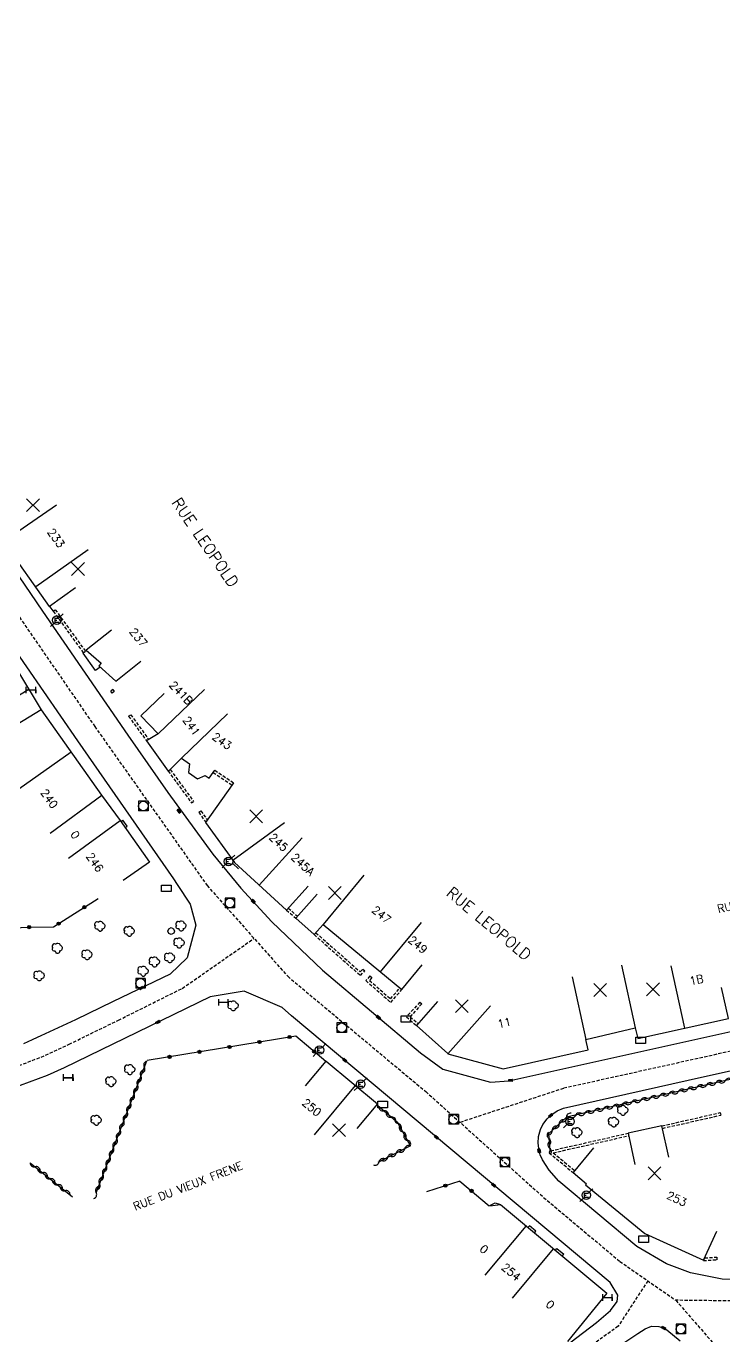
# Model space of a CAD drawing. Header units: millimetres. Extents: x 115000 to 116001, y 121000 to 122001.
# Drawn here: x 115500.3 to 115609.3, y 121172.6 to 121377.3 of the extents above; entities that cross this region are included whole.
import ezdxf
from ezdxf.enums import TextEntityAlignment as Align

# ---------------------------------------------------------------- set-up
doc = ezdxf.new("R2010")
doc.units = ezdxf.units.MM
doc.linetypes.add('DASHED', pattern=[0.75, 0.5, -0.25])
doc.layers.get('0').update_dxf_attribs({"linetype": 'CONTINUOUS'})
for name, color, linetype in [('W0001', 6, 'DASHED'), ('W0008', 7, 'CONTINUOUS'), ('W0100', 7, 'CONTINUOUS'), ('W0112', 1, 'DASHED'), ('W0120', 7, 'CONTINUOUS'), ('W0300', 7, 'CONTINUOUS'), ('W0310', 3, 'CONTINUOUS'), ('W0322', 7, 'CONTINUOUS'), ('W0400', 7, 'CONTINUOUS'), ('W0420', 7, 'CONTINUOUS'), ('W0471', 7, 'CONTINUOUS'), ('W0989', 7, 'CONTINUOUS'), ('W0991', 7, 'CONTINUOUS'), ('W1102', 7, 'CONTINUOUS'), ('W1471', 7, 'CONTINUOUS'), ('W1474', 7, 'CONTINUOUS')]:
    doc.layers.add(name, color=color, linetype=linetype)
doc.styles.get("Standard").update_dxf_attribs({"font": 'romans.shx', "width": 0.85})

# ---------------------------------------------------------------- blocks, each defined once
blk = doc.blocks.new('t310o')
at = {"color": 0, "linetype": 'Continuous'}
for centre, start, end in [((-0.5, 0.38), 216.8699, 323.1304), ((0.5, -0.37), 36.8699, 143.1303)]:
    blk.add_arc(centre, 0.625, start, end, dxfattribs=at)
blk = doc.blocks.new('t322o')
at = {"color": 0, "linetype": 'Continuous'}
for radius in [0.25, 0.15]:
    blk.add_circle((0, 0), radius, dxfattribs=at)
blk = doc.blocks.new('t991o')
at = {"color": 0, "linetype": 'Continuous'}
for p, q in [((-1, 1), (1, -1)), ((-1, -1), (1, 1))]:
    blk.add_line(p, q, dxfattribs=at)
blk = doc.blocks.new('T300')
for p, q in [((-0.8, 0.51), (-0.86, 0.34)), ((-0.86, 0.34), (-0.86, 0.17)), ((-0.86, 0.17), (-0.74, 0.06)), ((-0.69, 0.63), (-0.8, 0.51)), ((-0.8, -0.06), (-0.74, 0.06)), ((-0.74, 0.06), (-0.69, 0.11)), ((-0.57, 0.69), (-0.69, 0.63)), ((-0.46, 0.69), (-0.57, 0.69)), ((-0.29, 0.63), (-0.46, 0.69)), ((-0.29, 0.63), (-0.17, 0.74)), ((-0.23, 0.57), (-0.29, 0.63)), ((-0.17, 0.74), (-0.06, 0.8)), ((-0.06, 0.8), (0.06, 0.8)), ((0.06, 0.8), (0.23, 0.74)), ((0.23, 0.74), (0.34, 0.63)), ((0.34, 0.63), (0.4, 0.51)), ((0.46, 0.46), (0.34, 0.46)), ((0.4, 0.51), (0.4, 0.46)), ((0.57, 0.4), (0.46, 0.46)), ((0.57, 0.4), (0.69, 0.29)), ((0.69, 0.29), (0.74, 0.17)), ((0.74, 0.06), (0.69, -0.17)), ((0.74, 0.17), (0.74, 0.06)), ((-0.8, -0.17), (-0.8, -0.06)), ((-0.8, -0.23), (-0.8, -0.17)), ((-0.74, -0.34), (-0.8, -0.23)), ((-0.69, -0.4), (-0.74, -0.34)), ((-0.51, -0.46), (-0.69, -0.4)), ((-0.4, -0.46), (-0.51, -0.46)), ((-0.4, -0.46), (-0.34, -0.46)), ((-0.34, -0.46), (-0.34, -0.4)), ((-0.34, -0.51), (-0.34, -0.46)), ((-0.29, -0.63), (-0.34, -0.51)), ((-0.17, -0.74), (-0.29, -0.63)), ((-0.06, -0.8), (-0.17, -0.74)), ((0.06, -0.8), (-0.06, -0.8)), ((0.17, -0.74), (0.06, -0.8)), ((0.23, -0.69), (0.17, -0.74)), ((0.29, -0.46), (0.23, -0.46)), ((0.29, -0.63), (0.23, -0.69)), ((0.46, -0.4), (0.29, -0.46)), ((0.34, -0.51), (0.29, -0.63)), ((0.34, -0.51), (0.34, -0.46)), ((0.57, -0.34), (0.46, -0.4)), ((0.63, -0.29), (0.57, -0.34)), ((0.69, -0.17), (0.63, -0.29))]:
    blk.add_line(p, q)
blk = doc.blocks.new('T471')
for p, q in [((-0.333334, 0.333334), (-0.333334, -0.333334)), ((-0.333334, 0.333334), (0.333334, 0.333334)), ((-0.333334, 0), (0, 0)), ((0.500001, 0.500001), (1.000002, 1.000002)), ((-0.500001, -0.500001), (-1.000002, -1.000002)), ((-0.333334, -0.333334), (0.333334, -0.333334))]:
    blk.add_line(p, q)
blk.add_ellipse((0, 0), major_axis=(0.471405, 0.471405), ratio=1, start_param=5.4977871438, end_param=11.780972451)
blk = doc.blocks.new('T400')
for p, q in [((-0.15, 0.3), (0.15, 0.3)), ((-0.15, -0.25), (-0.15, 0.3)), ((-0.15, 0.15), (0.15, 0.15)), ((-0.15, 0), (0.15, 0)), ((0.15, 0.3), (0.15, -0.25)), ((-0.15, -0.15), (0.15, -0.15)), ((-0.15, -0.25), (-0.15, -0.3)), ((-0.15, -0.3), (0.15, -0.3)), ((0.15, -0.3), (0.15, -0.25))]:
    blk.add_line(p, q)
blk = doc.blocks.new('T1471')
at = {"color": 0, "linetype": 'Continuous', "flags": 128}
blk.add_lwpolyline([(-0.75, -0.5), (-0.75, 0.5), (0.75, 0.5), (0.75, -0.5), (-0.75, -0.5)], dxfattribs=at)
blk = doc.blocks.new('T420')
for p, q in [((0.75, 0.75), (-0.75, 0.75)), ((-0.75, 0.75), (-0.75, -0.75)), ((0.75, 0.75), (0.75, -0.75)), ((0.75, -0.75), (-0.75, -0.75))]:
    blk.add_line(p, q)
blk.add_ellipse((0, 0), major_axis=(-0.53, 0.53), ratio=1, start_param=3.926991, end_param=10.210176)
blk = doc.blocks.new('T1474')
at = {"color": 0, "linetype": 'Continuous', "flags": 128}
for points in [[(-0.75, -0.5), (-0.75, 0.5)], [(-0.75, 0), (0.75, 0)], [(0.75, 0), (0.75, -0.5), (0.75, 0.5)]]:
    blk.add_lwpolyline(points, dxfattribs=at)

msp = doc.modelspace()

# ---------------------------------------------------------------- linework, layer by layer
at = {"layer": 'W0001'}
for points in [[(115446.31, 121454.21), (115446.43, 121452.94), (115447.38, 121441.61), (115447.85, 121433.3), (115447.77, 121426.45), (115447.38, 121418.65), (115445.96, 121406.21), (115444.64, 121395.97), (115443.64, 121386.59), (115443.24, 121374.89), (115448.54, 121365.77), (115468.42, 121333.29), (115494.95, 121291.09), (115510.96, 121267.85), (115528.51, 121243.01), (115541.12, 121228.81), (115562.69, 121210.8), (115581.1, 121194.27), (115593.01, 121184.27), (115601.77, 121178.19), (115608.25, 121170.74), (115612.06, 121166.74), (115619.43, 121159.81)], [(115425.48, 121166.92), (115433.71, 121180.57), (115440.72, 121189.95), (115444.55, 121194.92), (115448.47, 121199.07), (115452.07, 121201.93), (115456.07, 121204.33), (115459.67, 121206.06), (115462.65, 121207.29), (115480.84, 121210.61), (115486.84, 121211.54), (115492.42, 121212.76), (115497.71, 121214.32), (115502.58, 121216.2), (115506.95, 121218.2), (115514.66, 121221.95), (115524.65, 121226.93), (115535.86, 121234.74)], [(115689.69, 121226.91), (115677.87, 121230.77), (115667.63, 121229.74), (115619.88, 121219.22), (115584.2, 121211.3), (115568.04, 121205.99)], [(115638.39, 121181.48), (115617.44, 121177.54), (115611.13, 121178.08), (115601.77, 121178.19)], [(115597.39, 121181.23), (115592.76, 121174.14), (115584.69, 121168.3), (115577.52, 121163.17), (115563.16, 121152.54), (115544.68, 121141.15), (115534.05, 121135.13), (115526.06, 121130.74), (115522.16, 121129.21), (115503.49, 121120.19), (115489.09, 121113.12), (115473.82, 121105.66)]]:
    msp.add_lwpolyline(points, dxfattribs=at)
at = {"layer": 'W0008', "flags": 128}
msp.add_lwpolyline([(115652.23, 121548.45, -0.000001), (115655.3, 121533.37, -0.000001), (115657, 121525, -0.000046)], format="xyb", dxfattribs=at)
at = {"layer": 'W0008'}
for points in [[(115447.89, 121377.8), (115448.77, 121374.3), (115452.58, 121366.02), (115480.17, 121320.71), (115487.43, 121308.96), (115495.36, 121296.73), (115502.78, 121285.85), (115516.16, 121266.48), (115522.4, 121257.54), (115529.43, 121247.89), (115533.79, 121242.59), (115538.66, 121237.31), (115546.55, 121229.76), (115561.86, 121216.84), (115565.38, 121214.3), (115572.81, 121212.27), (115575.68, 121212.49), (115641.31, 121227.04)], [(115492.3, 121288.71), (115508.26, 121265.6), (115523.25, 121244.02), (115523.84, 121243.14), (115525.88, 121240.1), (115526.77, 121236.81), (115525.4, 121231.68), (115522.74, 121229.13), (115513.83, 121224.88), (115507.98, 121221.99), (115499.85, 121218.26)], [(115583.23, 121170.04), (115589.39, 121174.71), (115591.54, 121176.6), (115592.58, 121178), (115592.71, 121178.99), (115591.51, 121180.97), (115564.05, 121203.92), (115541.73, 121222.66), (115540.23, 121223.96), (115534.31, 121226.51), (115528.99, 121225.61), (115506.18, 121214.49), (115503.51, 121213.31), (115496.49, 121210.71)], [(115582.4, 121207.22), (115583.24, 121207.8), (115584.23, 121208.23), (115606.26, 121213.14), (115631, 121218.62)], [(115612.98, 121181.38), (115608.99, 121181.49), (115604.05, 121182.47), (115600.29, 121183.91), (115595.67, 121186.6), (115583.51, 121196.78), (115582, 121198.54), (115580.95, 121200.15), (115580.56, 121200.93), (115580.41, 121201.53), (115580.24, 121202.75), (115580.32, 121203.76), (115580.61, 121204.87), (115581.01, 121205.67), (115581.65, 121206.52), (115582.4, 121207.22)], [(115585.85, 121166.33), (115595.82, 121172.99), (115596.98, 121173.75), (115597.97, 121174.13), (115599.1, 121174.11), (115599.85, 121173.86), (115600.39, 121173.57), (115602.47, 121171.85)]]:
    msp.add_lwpolyline(points, dxfattribs=at)
at = {"layer": 'W0100'}
for points in [[(115507.98, 121289.49), (115503.9, 121286.61), (115496.77, 121296.71), (115494.58, 121299.88), (115498.69, 121302.73)], [(115513.56, 121282.87), (115509.64, 121279.77), (115511.97, 121277.72), (115511.6, 121277.3), (115514.27, 121274.95), (115518.19, 121278.06)], [(115494.78, 121273.71), (115499.05, 121276.31), (115502.61, 121270.47), (115512.04, 121257.1), (115514.93, 121253.18), (115519.52, 121246.63), (115515.43, 121243.76)], [(115521.8, 121272.99), (115518.19, 121269.53), (115520.88, 121266.72), (115519.04, 121265.61), (115522.43, 121260.88), (115522.43, 121260.89), (115522.63, 121261), (115524.5, 121262.92), (115525.77, 121261.99), (115525.63, 121260.64), (115527.01, 121259.66), (115528.24, 121260.19), (115528.83, 121259.77), (115529.49, 121260.66)], [(115532.42, 121258.71), (115528.26, 121252.84), (115532.78, 121246.58), (115540.94, 121239.17), (115544.3, 121242.87)], [(115545.71, 121241.62), (115542.38, 121237.89), (115545.26, 121235.32), (115546.66, 121236.9), (115558.96, 121226.74), (115562.14, 121230.59)], [(115564.54, 121224.86), (115561.22, 121221.13), (115566.15, 121216.73), (115566.13, 121216.72), (115574.79, 121214.34), (115588.08, 121217.34), (115587.7, 121218.94), (115595.43, 121220.77), (115595.83, 121219.08), (115609.99, 121222.2), (115608.91, 121227.08)], [(115543.91, 121211.71), (115547.11, 121215.56), (115555.13, 121208.89), (115551.94, 121205.04)], [(115600.66, 121200.55), (115599.6, 121205.44), (115594.3, 121204.29), (115595.35, 121199.41)], [(115588.91, 121201.99), (115585.71, 121198.15), (115587.81, 121196.39), (115587.68, 121196.24), (115596.92, 121188.6), (115596.93, 121188.63), (115606.09, 121184.45), (115608.17, 121188.99)], [(115572.69, 121192.97), (115574.36, 121193.14), (115591, 121179.29), (115584.84, 121171.75)]]:
    msp.add_lwpolyline(points, dxfattribs=at)
at = {"layer": 'W0112'}
for p, q in [((115504.48, 121285.85), (115504.8, 121286.09)), ((115509.18, 121279.35), (115509.51, 121279.59)), ((115513.78, 121273.63), (115513.46, 121273.38)), ((115513.71, 121273.07), (115513.46, 121273.38)), ((115513.78, 121273.63), (115514.02, 121273.31)), ((115514.02, 121273.31), (115513.71, 121273.07)), ((115516.26, 121269.45), (115516.59, 121269.68)), ((115529.49, 121260.66), (115529.72, 121261)), ((115529.49, 121260.66), (115532.42, 121258.71)), ((115529.72, 121261), (115532.64, 121259.04)), ((115532.64, 121259.04), (115532.42, 121258.71)), ((115526.09, 121255.9), (115526.41, 121256.14)), ((115527.22, 121254.46), (115527.55, 121254.68)), ((115527.55, 121254.68), (115528.54, 121253.24)), ((115552.86, 121229.92), (115553.15, 121229.65)), ((115553.97, 121228.87), (115554.27, 121228.61)), ((115561.78, 121224.76), (115562.07, 121224.49)), ((115608.72, 121207.52), (115608.81, 121207.12)), ((115582.61, 121201.23), (115594.39, 121203.9)), ((115582.61, 121201.23), (115585.96, 121198.46)), ((115606.27, 121184.8), (115606.07, 121184.39)), ((115606.07, 121184.39), (115608.18, 121184.53)), ((115606.27, 121184.8), (115608.16, 121184.93)), ((115608.16, 121184.93), (115608.18, 121184.53))]:
    msp.add_line(p, q, dxfattribs=at)
for points in [[(115504.48, 121285.85), (115509.18, 121279.35)], [(115504.8, 121286.09), (115509.51, 121279.59)], [(115516.26, 121269.45), (115519.04, 121265.61)], [(115516.59, 121269.68), (115519.37, 121265.84)], [(115522.75, 121261.12), (115526.41, 121256.14)], [(115522.43, 121260.88), (115526.09, 121255.9)], [(115527.22, 121254.46), (115528.3, 121252.88)], [(115540.94, 121239.17), (115542.38, 121237.89)], [(115541.21, 121239.47), (115542.65, 121238.19)], [(115522.39, 121235.88), (115522.52, 121236.23), (115522.91, 121236.41), (115523.29, 121236.25), (115523.44, 121235.88), (115523.32, 121235.54), (115522.91, 121235.35), (115522.54, 121235.51), (115522.39, 121235.88)], [(115545.26, 121235.32), (115552.49, 121228.93), (115553.15, 121229.65)], [(115545.52, 121235.62), (115552.46, 121229.49), (115552.86, 121229.92)], [(115553.97, 121228.87), (115553.34, 121228.14), (115557.21, 121224.74), (115558.96, 121226.74)], [(115554.27, 121228.61), (115553.9, 121228.18), (115557.17, 121225.3), (115558.65, 121226.99)], [(115561.78, 121224.76), (115559.66, 121222.47), (115561.22, 121221.13)], [(115562.07, 121224.49), (115560.24, 121222.5), (115561.48, 121221.43)], [(115599.6, 121205.44), (115608.72, 121207.52)], [(115599.69, 121205.05), (115608.81, 121207.12)], [(115581.96, 121201.26), (115582.2, 121201.55), (115594.3, 121204.29)], [(115581.97, 121201.25), (115585.71, 121198.15)]]:
    msp.add_lwpolyline(points, dxfattribs=at)
at = {"layer": 'W0120'}
for p, q in [((115511.8, 121277.12), (115511.09, 121276.61)), ((115515.05, 121253.02), (115515.33, 121253.23)), ((115515.75, 121252.06), (115516.01, 121252.25)), ((115578.66, 121189.55), (115578.88, 121189.81)), ((115579.67, 121188.7), (115579.9, 121188.98)), ((115582.92, 121185.99), (115583.15, 121186.27)), ((115584, 121185.08), (115584.25, 121185.38))]:
    msp.add_line(p, q, dxfattribs=at)
for points in [[(115503.9, 121286.61), (115504.48, 121285.85)], [(115511.09, 121276.61), (115509.16, 121279.3)], [(115516.01, 121252.25), (115515.33, 121253.23)], [(115533.45, 121245.59), (115532.54, 121246.42)], [(115572.68, 121192.98), (115573.52, 121193.42), (115574.36, 121193.14)], [(115579.9, 121188.98), (115578.88, 121189.81)], [(115583.15, 121186.27), (115584.25, 121185.38)]]:
    msp.add_lwpolyline(points, dxfattribs=at)
at = {"layer": 'W0310'}
for p, q in [((115519.07, 121215.55), (115511.13, 121194.94)), ((115560.29, 121202.32), (115555.21, 121199.72)), ((115500.86, 121199.68), (115507.48, 121194.37))]:
    msp.add_line(p, q, dxfattribs=at)
for points in [[(115629.65, 121216.18), (115612.3, 121213.16), (115584.7, 121206.78), (115581.89, 121204.21), (115582.08, 121201.61)], [(115560.29, 121202.32), (115558.32, 121205.9), (115555.22, 121208.59)]]:
    msp.add_lwpolyline(points, dxfattribs=at)
at = {"layer": 'W0322'}
for q in [(115562.79, 121195.15), (115572.62, 121192.93)]:
    msp.add_line((115568.04, 121196.82), q, dxfattribs=at)
for points in [[(115482.64, 121240.42), (115484.21, 121235.83), (115500.73, 121236.5), (115504.54, 121236.55), (115511.51, 121240.99)], [(115547.06, 121215.52), (115542.38, 121219.48), (115519.18, 121215.65)]]:
    msp.add_lwpolyline(points, dxfattribs=at)
at = {"layer": 'W1102'}
for p, q in [((115504.97, 121302.42), (115496.74, 121296.74)), ((115509.92, 121295.42), (115501.75, 121289.65)), ((115492.12, 121268.47), (115500.65, 121273.68)), ((115528.11, 121273.63), (115520.88, 121266.72)), ((115494.05, 121265.3), (115502.59, 121270.52)), ((115531.72, 121269.84), (115524.5, 121262.92)), ((115499.1, 121258.1), (115507.27, 121263.87)), ((115503.99, 121251.17), (115512.05, 121257.1)), ((115506.87, 121247.26), (115514.93, 121253.18)), ((115540.63, 121252.79), (115532.53, 121246.93)), ((115543.4, 121250.45), (115536.67, 121243.05)), ((115541.36, 121248.25), (115541.38, 121248.23)), ((115553.04, 121244.6), (115546.66, 121236.9)), ((115561.95, 121237.24), (115555.58, 121229.53)), ((115593.28, 121230.54), (115595.43, 121220.77)), ((115600.98, 121230.46), (115603.13, 121220.69)), ((115585.55, 121228.71), (115587.7, 121218.94)), ((115572.79, 121224.18), (115566.13, 121216.72)), ((115545.33, 121204.04), (115551.72, 121211.73)), ((115571.99, 121182.09), (115578.4, 121189.76)), ((115576.23, 121178.54), (115582.65, 121186.21))]:
    msp.add_line(p, q, dxfattribs=at)

# ---------------------------------------------------------------- block references
at = {"layer": 'W0300'}
for p in [(115511.81, 121236.63), (115516.39, 121235.84), (115524.48, 121236.67), (115524.19, 121234.02), (115505.15, 121233.19), (115509.79, 121232.16), (115522.71, 121231.69), (115518.56, 121229.6), (115520.32, 121231.05), (115502.31, 121228.88), (115532.62, 121224.2), (115516.47, 121214.23), (115513.53, 121212.34), (115593.52, 121207.85), (115511.23, 121206.31), (115592.08, 121206.02), (115586.35, 121204.38)]:
    msp.add_blockref('T300', p, dxfattribs=at)
at = {"layer": 'W0310'}
for p, rotation in [((115518.17, 121213.22), 248.941877659867), ((115518.71, 121214.62), 248.941877659867), ((115517.63, 121211.82), 248.941877659867), ((115606.57, 121211.83), 193.0208940289324), ((115608.03, 121212.17), 193.0208940289324), ((115609.49, 121212.51), 193.0208940289324), ((115516.56, 121209.02), 248.941877659867), ((115517.1, 121210.42), 248.941877659867), ((115596.34, 121209.47), 193.0208940289324), ((115597.8, 121209.8), 193.0208940289324), ((115599.26, 121210.14), 193.0208940289324), ((115600.72, 121210.48), 193.0208940289324), ((115602.18, 121210.82), 193.0208940289324), ((115603.64, 121211.16), 193.0208940289324), ((115605.1, 121211.49), 193.0208940289324), ((115516.02, 121207.62), 248.941877659867), ((115556.12, 121207.8), 139.1234946468399), ((115587.57, 121207.44), 193.0208940289324), ((115589.03, 121207.78), 193.0208940289324), ((115590.49, 121208.12), 193.0208940289324), ((115591.95, 121208.45), 193.0208940289324), ((115593.41, 121208.79), 193.0208940289324), ((115594.87, 121209.13), 193.0208940289324), ((115515.48, 121206.22), 248.941877659867), ((115557.25, 121206.82), 139.1234946468399), ((115558.36, 121205.82), 118.7505488977055), ((115583.55, 121205.73), 222.3364864584096), ((115584.66, 121206.74), 222.3364864584096), ((115586.1, 121207.1), 193.0208940289324), ((115514.4, 121203.42), 248.941877659867), ((115514.94, 121204.82), 248.941877659867), ((115559.09, 121204.51), 118.7505488977055), ((115559.81, 121203.19), 118.7505488977055), ((115582.44, 121204.72), 222.3364864584096), ((115581.94, 121203.46), 274.1917631466995), ((115513.86, 121202.02), 248.941877659867), ((115558.06, 121201.18), 207.0456727573339), ((115559.4, 121201.86), 207.0456727573339), ((115582.05, 121201.97), 274.1917631466995), ((115501.64, 121199.06), 321.2737729495323), ((115512.78, 121199.22), 248.941877659867), ((115513.32, 121200.62), 248.941877659867), ((115555.39, 121199.82), 207.0456727573339), ((115556.73, 121200.5), 207.0456727573339), ((115502.81, 121198.12), 321.2737729495323), ((115503.98, 121197.18), 321.2737729495323), ((115512.24, 121197.82), 248.941877659867), ((115505.15, 121196.24), 321.2737729495323), ((115506.32, 121195.31), 321.2737729495323), ((115511.17, 121195.02), 248.941877659867), ((115511.71, 121196.42), 248.941877659867)]:
    msp.add_blockref('t310o', p, dxfattribs=dict(at, rotation=rotation))
at = {"layer": 'W0322'}
for p, rotation in [((115509.33, 121239.6), 32.50186628852087), ((115500.72, 121236.5), 2.326909135354572), ((115505.32, 121237.04), 32.50186628852087), ((115536.72, 121218.55), 189.3862209395977), ((115541.4, 121219.32), 189.3862209395977), ((115522.66, 121216.22), 189.3862209395977), ((115527.34, 121217), 189.3862209395977), ((115532.03, 121217.77), 189.3862209395977), ((115545.25, 121217.06), 139.7746558343501), ((115565.78, 121196.1), 197.5501132731374), ((115569.85, 121195.28), 319.6852895170258)]:
    msp.add_blockref('t322o', p, dxfattribs=dict(at, rotation=rotation))
at = {"layer": 'W0400'}
for p, rotation in [((115524.12, 121254.65), 36.91520095088941), ((115535.71, 121240.51), 222.8251795214801), ((115518.26, 121227), 296.4799769862441), ((115555.29, 121222.39), 229.7977494788045), ((115520.84, 121221.64), 116.0207105763267), ((115550.04, 121215.69), 50.0829277559868), ((115575.97, 121212.56), 90), ((115582.2, 121207.04), 131.1648922753521), ((115564.36, 121203.66), 49.78032738564385), ((115580.41, 121201.54), 189.2645463956918), ((115573.3, 121196.18), 50.13348607666146), ((115599.85, 121173.86), 61.98220801465812)]:
    msp.add_blockref('T400', p, dxfattribs=dict(at, rotation=rotation))
at = {"layer": 'W0420'}
for p in [(115518.57, 121255.41), (115532.07, 121240.26), (115518.11, 121227.71), (115549.55, 121220.77), (115567.05, 121206.46), (115575.05, 121199.77), (115602.55, 121173.7)]:
    msp.add_blockref('T420', p, dxfattribs=at)
at = {"layer": 'W0471'}
for p in [(115505.05, 121284.46), (115531.86, 121246.76), (115546.09, 121217.29), (115552.52, 121211.96), (115585.24, 121206.14), (115587.78, 121194.61)]:
    msp.add_blockref('T471', p, dxfattribs=at)
at = {"layer": 'W0991'}
for p in [(115501.32, 121302.43), (115508.34, 121292.46), (115536.2, 121253.81), (115548.48, 121241.82), (115589.95, 121226.67), (115598.2, 121226.77), (115568.34, 121224.16), (115549.13, 121204.77), (115598.43, 121198.03)]:
    msp.add_blockref('t991o', p, dxfattribs=at)
at = {"layer": 'W1471'}
for p in [(115522.15, 121242.54), (115559.58, 121222.12), (115596.29, 121218.8), (115555.96, 121208.78), (115596.75, 121187.74)]:
    msp.add_blockref('T1471', p, dxfattribs=at)
at = {"layer": 'W1474'}
for p in [(115501.02, 121273.55), (115531.09, 121224.76), (115506.81, 121213.02), (115506.82, 121212.96), (115591.09, 121178.62)]:
    msp.add_blockref('T1474', p, dxfattribs=at)

# ---------------------------------------------------------------- texts
at = {"layer": 'W0989'}
for s, height, rotation, p in [('RUE LEOPOLD', 1.75, 304.565, (115528.24, 121296.61)), ('RUE LEOPOLD', 1.75, 320.1377, (115572.57, 121237.04)), ('RUE DES SAULES', 1.25, 12.5098, (115615.34, 121240.87)), ('RUE DU VIEUX FRENE', 1.25, 21.1377, (115525.53, 121196.05))]:
    msp.add_text(s, height=height, rotation=rotation, dxfattribs=at).set_placement(p, align=Align.MIDDLE)
at = {"layer": 'W0991'}
for s, rotation, p in [('233', 305.2297, (115504.93, 121297.29)), ('237', 308.4039, (115517.81, 121281.76)), ('241B', 313.7533, (115524.46, 121273.1)), ('241', 305.6156, (115526.09, 121267.92)), ('243', 324.758, (115530.85, 121265.57)), ('240', 305.1915, (115503.86, 121256.57)), ('0', 306.3399, (115507.91, 121250.91)), ('245', 317.7495, (115539.7, 121249.76)), ('246', 305.0709, (115510.99, 121246.61)), ('245A', 317.7443, (115543.49, 121246.31)), ('247', 320.4221, (115555.78, 121238.44)), ('249', 320.4235, (115561.47, 121233.74)), ('1B', 12.4225, (115604.99, 121228.27)), ('11', 12.7345, (115574.96, 121221.55)), ('250', 320.2809, (115544.87, 121208.32)), ('253', 335.4469, (115601.93, 121194.04)), ('0', 320.0957, (115571.8, 121186.16)), ('254', 320.1025, (115576.04, 121182.61)), ('0', 320.1013, (115582.14, 121177.51))]:
    msp.add_text(s, height=1.25, rotation=rotation, dxfattribs=at).set_placement(p, align=Align.MIDDLE)

doc.saveas('drawing.dxf')
